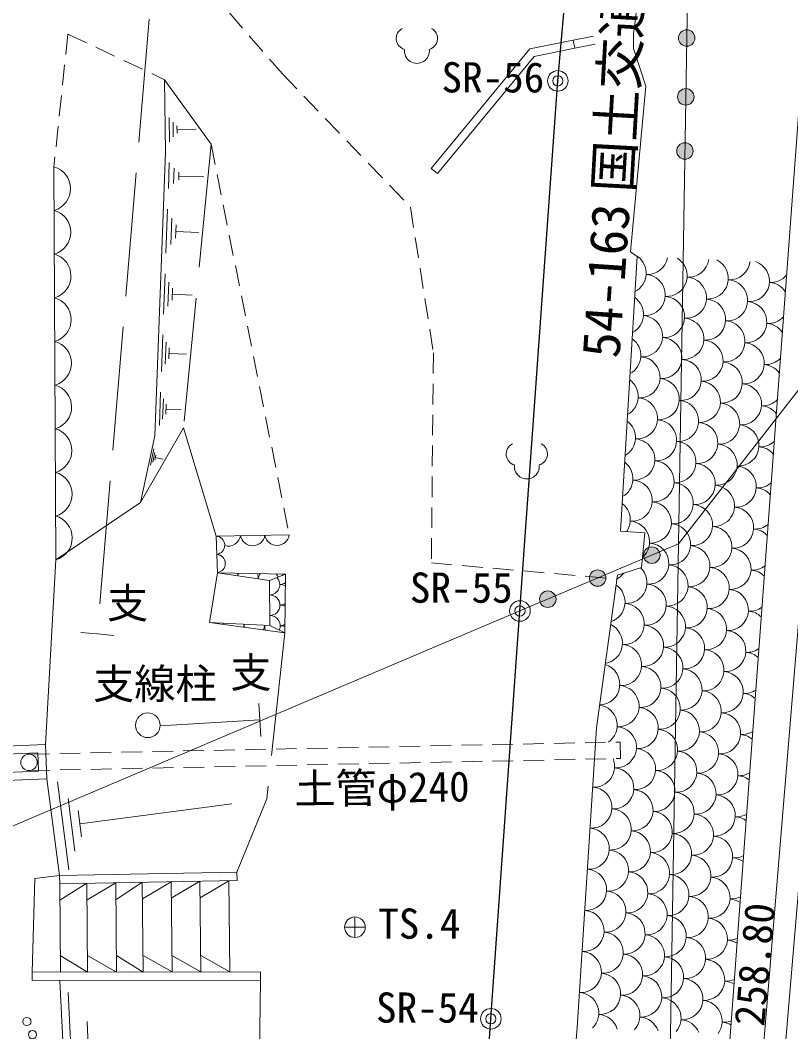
# Model space of a CAD drawing. Units: millimetres, scale not verified. Extents: x 4813 to 205063, y 5162 to 143662.
# Drawn here: x 139294 to 148644, y 82277 to 94556 of the extents above; entities that cross this region are included whole.
import ezdxf
from ezdxf.enums import TextEntityAlignment as Align

# ---------------------------------------------------------------- set-up
doc = ezdxf.new("R2010")
doc.units = ezdxf.units.MM
doc.header["$LTSCALE"] = 250
doc.header["$PDMODE"] = 32
doc.header["$PDSIZE"] = 125
doc.linetypes.add('DASHED', pattern=[7.5, 6, -1.5])
doc.linetypes.add('USER6', pattern=[1.5, 1, -0.5])
for name, color, linetype, lineweight in [('プロットマーク', 5, 'Continuous', 13), ('地番名', 5, 'Continuous', 13), ('基準点', 7, 'Continuous', 13), ('字界', 7, 'Continuous', 13), ('汎用Layer', 7, 'Continuous', 13), ('独標2', 7, 'Continuous', 13), ('現況2', 7, 'Continuous', 13), ('登記情報', 5, 'Continuous', 13), ('結線', 5, 'Continuous', 13)]:
    doc.layers.add(name, color=color, linetype=linetype, lineweight=lineweight)
doc.layers.add('点名', color=5, linetype='Continuous')
doc.styles.add('ＭＳ ゴシック', font='')
doc.styles.get('ＭＳ ゴシック').set_extended_font_data('MS Gothic')

msp = doc.modelspace()

# ---------------------------------------------------------------- hatches: boundary and pattern name
at = {"layer": '字界'}
for points in [[(147481.5, 94339.5, 0.41421), (147381.5, 94439.5, 0.41421), (147281.5, 94339.5, 1)], [(147470, 93625.2, 0.41421), (147370, 93725.2, 0.41421), (147270, 93625.2, 1)], [(147459.5, 92968.3, 0.41421), (147359.5, 93068.3, 0.41421), (147259.5, 92968.3, 1)], [(147057.9, 88062.9, 1), (146857.9, 88062.9, 0.99999)], [(146400.1, 87784.1, 0.41421), (146300.1, 87884.1, 0.41421), (146200.1, 87784.1, 1)], [(145795.3, 87527.7, 1), (145595.3, 87527.7, 0.41421), (145695.3, 87427.7, 0.41421)]]:
    msp.add_hatch(color=256, dxfattribs=at).paths.add_polyline_path(points)

# ---------------------------------------------------------------- linework, layer by layer
at = {"layer": 'プロットマーク'}
for centre in [(145817.5, 93819.7), (145357.8, 87384.7), (145004.6, 82434.4)]:
    msp.add_circle(centre, 125, dxfattribs=at)
for p in [(145817.5, 93819.7), (145357.8, 87384.7), (145004.6, 82434.4)]:
    msp.add_point(p, dxfattribs=at)
at = {"layer": '基準点'}
for p, q in [((143355.7, 83420.7), (143355.7, 83670.7)), ((143230.7, 83545.7), (143480.7, 83545.7))]:
    msp.add_line(p, q, dxfattribs=at)
msp.add_circle((143355.7, 83545.7), 125, dxfattribs=at)
at = {"layer": '字界'}
for points in [[(147481.5, 94339.5, 0.41421), (147381.5, 94439.5, 0.41421), (147281.5, 94339.5, 1)], [(147470, 93625.2, 0.41421), (147370, 93725.2, 0.41421), (147270, 93625.2, 1)], [(147459.5, 92968.3, 0.41421), (147359.5, 93068.3, 0.41421), (147259.5, 92968.3, 1)], [(147057.9, 88062.9, 1), (146857.9, 88062.9, 0.99999)], [(146400.1, 87784.1, 0.41421), (146300.1, 87884.1, 0.41421), (146200.1, 87784.1, 1)], [(145795.3, 87527.7, 1), (145595.3, 87527.7, 0.41421), (145695.3, 87427.7, 0.41421)]]:
    msp.add_lwpolyline(points, format="xyb", close=True, dxfattribs=at)
at = {"layer": '汎用Layer', "color": 1, "lineweight": 25}
msp.add_lwpolyline([(143832.7, 47638.2), (143793.2, 49441.3), (143668.7, 55176.3), (142157.5, 55180), (142160.3, 56800.1), (143660.3, 56797.3), (143668.6, 62836.3), (144227.8, 70982.5), (144535.1, 75512.4), (144726.7, 78336.5), (145004.6, 82434.4), (145357.8, 87384.7), (145817.5, 93819.7), (146554.2, 102146.3), (147504.9, 102063.4), (147627.6, 109710.3)], dxfattribs=at)
at = {"layer": '現況2'}
for p, q in [((147304.1, 74019.9), (149365.1, 101924)), ((149944.3, 101881.6), (148308.6, 82055.1)), ((146736.3, 94390), (147271.4, 98456.3)), ((146024.1, 94216.1), (146004.2, 94314.1)), ((146736.3, 94390), (146734.6, 94211)), ((141101.8, 93376.2), (141106.3, 93080)), ((141149, 93317.6), (141151.7, 93139.9)), ((141195.9, 93273.9), (141197.2, 93185)), ((141196.6, 93229.5), (141427.8, 93233)), ((148572.6, 82032.9), (149515, 93279.6)), ((139727.2, 88007.5), (139703.6, 92777.5)), ((141103.5, 92827.4), (141091.5, 92511.4)), ((141161.7, 92761.9), (141154.5, 92572.3)), ((141220.5, 92712.2), (141216.9, 92617.4)), ((144279.3, 92757.8), (144356.5, 92694.1)), ((141218.7, 92664.8), (141521.7, 92653.3)), ((141082, 92261.5), (141061.7, 91727.6)), ((141132.9, 92152.7), (141120.7, 91832.3)), ((141184.8, 92070.5), (141178.7, 91910.3)), ((141181.7, 91990.4), (141456.3, 91980)), ((141052.3, 91477.8), (141033.7, 90988.6)), ((141097.1, 91378.1), (141085.9, 91084.6)), ((141142.8, 91302.9), (141137.2, 91156.1)), ((141140, 91229.5), (141382.5, 91220.3)), ((141024.2, 90738.8), (141007.3, 90291.7)), ((141063.3, 90647.8), (141053.1, 90379.5)), ((141103.2, 90579.1), (141098.1, 90445)), ((141100.7, 90512), (141312.9, 90504)), ((140997.8, 90041.9), (140982.4, 89634.5)), ((141031.5, 89959), (141022.2, 89714.6)), ((141065.9, 89896.5), (141061.3, 89774.3)), ((141063.6, 89835.4), (141247.3, 89828.4)), ((140927.6, 89511.5), (140755.5, 88702.2)), ((140917.1, 89353.5), (140875.1, 89156)), ((140927.5, 89310), (140902.3, 89191.5)), ((140939.9, 89276.4), (140927.3, 89217.1)), ((140933.6, 89246.8), (141027.4, 89226.8)), ((139727.2, 88007.5), (140755.5, 88702.2)), ((139601.9, 85765.2), (139727.2, 88007.5)), ((141686.1, 87849.1), (141591.8, 87243.5)), ((141686.1, 87849.1), (142514.9, 87832)), ((146285.8, 85965.3), (146541.7, 87820)), ((141591.8, 87243.5), (142506.7, 87120.2)), ((140230.7, 87105.6), (140031.4, 87122.3)), ((140230.7, 87105.6), (140429.9, 87088.8)), ((142202.2, 86061.9), (142190.3, 86261.5)), ((142202.2, 86061.9), (142214.2, 85862.2)), ((146053.7, 82330.5), (146285.8, 85965.3)), ((139601.9, 85765.2), (136004.6, 85618.1)), ((139601.9, 85765.2), (139619.1, 85345.5)), ((139506.1, 85661.2), (100210.4, 84054.2)), ((139515.1, 85441.4), (139506.1, 85661.2)), ((139619.1, 85345.5), (100143.5, 83731.2)), ((139515.1, 85441.4), (100219.4, 83834.3)), ((139772.5, 84172.9), (139619.1, 85345.5)), ((139745.2, 85310.6), (139885.1, 84241.3)), ((139874.7, 85110), (139958.7, 84468.4)), ((140018.2, 84802.5), (141860, 85043.4)), ((139997.3, 84962.9), (140039.2, 84642.1)), ((141924.1, 84212.5), (139772.5, 84172.9)), ((141926, 84112.5), (141924.1, 84212.5)), ((141926, 84112.5), (139774.3, 84072.9)), ((139774.3, 84072.9), (139782.4, 83000.5)), ((139775.8, 83872.9), (140104.3, 84079)), ((140104.3, 84079), (140112.4, 83000.9)), ((140105.8, 83879), (140454.2, 84085.4)), ((140454.2, 84085.4), (140462.4, 83001.4)), ((140455.8, 83878), (140774, 84091.3)), ((140786.7, 83001.8), (140774, 84091.3)), ((140776.4, 83891.3), (141124, 84097.7)), ((141136.7, 83002.3), (141124, 84097.7)), ((141126.3, 83897.8), (141473.9, 84104.2)), ((141486.7, 83002.8), (141473.9, 84104.2)), ((141476.3, 83904.2), (141823.9, 84110.6)), ((141836.7, 83003), (141823.9, 84110.6)), ((139780.9, 83200.5), (140112.4, 83000.9)), ((140110.9, 83200.9), (140462.4, 83001.4)), ((140460.9, 83201.4), (140786.7, 83001.8)), ((140784.4, 83201.8), (141136.7, 83002.3)), ((141134.4, 83202.3), (141486.7, 83002.8)), ((141484.4, 83202.8), (141836.7, 83003)), ((139437.5, 83000), (142211.5, 83003.8)), ((139437.5, 83000), (139437.7, 82900)), ((139437.7, 82900), (142211.7, 82903.8)), ((140034.1, 77275.1), (139776.8, 82900.5)), ((142211.7, 82903.8), (142211.5, 83003.8)), ((139959.6, 80946.1), (139876.9, 82754.6)), ((140155.9, 81317.6), (140106.3, 82402.6))]:
    msp.add_line(p, q, dxfattribs=at)
at = {"layer": '現況2', "linetype": 'DASHED'}
for p, q in [((141172.5, 98306.9), (140230.7, 87105.6)), ((141044.9, 93834.3), (141610.4, 93049.7)), ((141276, 89607.9), (141671.8, 88293.9)), ((142506.7, 87120.2), (142284.6, 85105.2)), ((142202.2, 86061.9), (140991.9, 85989.5)), ((141924.1, 84212.5), (142284.6, 85105.2)), ((142196.5, 81844), (142211.7, 82903.8))]:
    msp.add_line(p, q, dxfattribs=at)
at = {"layer": '現況2', "linetype": 'USER6'}
for p, q in [((139872, 94387.7), (139703.6, 92777.5)), ((139872, 94387.7), (141044.9, 93834.3)), ((146004.2, 94314.1), (146331.2, 94380.3)), ((146024.1, 94216.1), (146356.8, 94283.4)), ((141610.4, 93049.7), (142558, 88308.3)), ((139398.6, 85646.7), (146573.8, 85794)), ((146573.8, 85794), (146577.9, 85594.1)), ((139402.7, 85446.8), (146577.9, 85594.1))]:
    msp.add_line(p, q, dxfattribs=at)
msp.add_lwpolyline([(141581.9, 94931.9), (142476, 93904.1), (144029.3, 92288.2), (144308, 90517.1), (144283.1, 87968.6), (146535.1, 87772)], dxfattribs=at)
at = {"layer": '現況2'}
for points in [[(144279.3, 92757.8), (145476, 94207.2), (146004.2, 94314.1)], [(144356.5, 92694.1), (145530.6, 94116.3), (146024.1, 94216.1)], [(146541.7, 87820), (146831.8, 87911.4), (146871.1, 88332.3), (146577.3, 88352.5), (146781.8, 91686.6), (146697.6, 91746.2), (146883.6, 93757.3), (146734.6, 94211)], [(141044.9, 93834.3), (141058.2, 92954.2), (140927.6, 89511.5)], [(142558, 88308.3), (141671.8, 88293.9), (141686.1, 87849.1), (142317.8, 87753.5), (142323.8, 87207), (141591.8, 87243.5)], [(142323.8, 87207), (142506.7, 87120.2), (142514.9, 87832), (142317.8, 87753.5)], [(139774.3, 84072.9), (139772.5, 84172.9), (139473.4, 84136.2), (139437.5, 83000)], [(146053.7, 82330.5), (145327.5, 73503.4), (144710.6, 62868), (144609, 62030.1)]]:
    msp.add_lwpolyline(points, dxfattribs=at)
at = {"layer": '現況2', "linetype": 'DASHED'}
msp.add_lwpolyline([(141610.4, 93049.7), (141276, 89607.9), (140755.5, 88702.2)], dxfattribs=at)
at = {"layer": '現況2'}
for centre, radius in [((140842, 85997.4), 150), ((139400.7, 85546.8), 100), ((139375, 82401), 50), ((139443, 82242.5), 50)]:
    msp.add_circle(centre, radius, dxfattribs=at)
for centre, radius, start, end in [((143993.6, 94334.2), 137.1, 116.40406, 254.79462), ((144221.7, 94334.2), 137.1, 285.20538, 63.59594), ((144107.7, 94183.1), 151.2, 172.84733, 7.15267), ((139629.3, 92512.1), 275.6, 286.19947, 74.36637), ((139632, 91982.1), 275.6, 286.19947, 74.36637), ((139634.6, 91452.1), 275.6, 286.19947, 74.36637), ((146638.3, 91484.8), 250, 298.04617, 53.75776), ((146903.8, 91718.3), 250, 266.34575, 349.10987), ((147137.3, 91452.9), 250, 266.34575, 58.51491), ((147402.7, 91686.5), 250, 266.34575, 351.6113), ((147636.3, 91421.1), 250, 266.34575, 64.12405), ((147901.7, 91654.6), 250, 266.34575, 354.10134), ((148135.3, 91389.2), 250, 266.34575, 71.45552), ((146871.9, 91219.4), 250, 266.34531, 86.34619), ((147370.9, 91187.5), 250, 266.34536, 86.34614), ((147869.9, 91155.6), 250, 266.34531, 86.34619), ((148368.8, 91123.8), 250, 33.38905, 86.34575), ((148400.7, 91622.7), 250, 266.34575, 320.07165), ((139637.2, 90922.1), 275.6, 286.19947, 74.36637), ((146606.5, 90985.8), 250, 298.38498, 54.59469), ((147105.4, 90953.9), 250, 266.34575, 86.34575), ((147604.4, 90922.1), 250, 266.34619, 86.34531), ((148103.4, 90890.2), 250, 266.34575, 86.34575), ((146840, 90720.4), 250, 266.34531, 86.34619), ((147339, 90688.5), 250, 266.34536, 86.34614), ((147838, 90656.6), 250, 266.34531, 86.34619), ((148368.8, 91123.8), 250, 266.34575, 318.16282), ((148337, 90624.8), 250, 35.21866, 86.34575), ((139639.8, 90392.1), 275.6, 286.19947, 74.36637), ((146574.6, 90486.8), 250, 298.72505, 54.25463), ((147073.6, 90455), 250, 266.34619, 86.34531), ((147572.6, 90423.1), 250, 266.34575, 86.34575), ((148071.5, 90391.2), 250, 266.34575, 86.34575), ((146808.2, 90221.4), 250, 266.34594, 86.34555), ((147307.1, 90189.5), 250, 266.34575, 86.34575), ((147806.1, 90157.7), 250, 266.34594, 86.34555), ((148305.1, 90125.8), 250, 36.97983, 86.34575), ((148337, 90624.8), 250, 266.34575, 316.33321), ((146542.7, 89987.8), 250, 299.06639, 53.91329), ((147041.7, 89956), 250, 266.34575, 86.34575), ((147540.7, 89924.1), 250, 266.34575, 86.34575), ((148039.7, 89892.2), 250, 266.34619, 86.34531), ((139642.4, 89862.1), 275.6, 286.19947, 74.36637), ((146776.3, 89722.4), 250, 266.34531, 86.34619), ((147275.3, 89690.5), 250, 266.34536, 86.34614), ((147774.3, 89658.7), 250, 266.34531, 86.34619), ((148305.1, 90125.8), 250, 266.34575, 314.57203), ((148273.2, 89626.8), 250, 38.68122, 86.34575), ((146510.9, 89488.9), 250, 299.40903, 53.57065), ((147009.8, 89457), 250, 266.34575, 86.34575), ((147508.8, 89425.1), 250, 266.34619, 86.34531), ((148007.8, 89393.3), 250, 266.34575, 86.34575), ((139645, 89332.1), 275.6, 286.19947, 74.36637), ((145326.9, 89289.8), 137.1, 116.40406, 254.79462), ((145555, 89289.8), 137.1, 285.20538, 63.59594), ((146744.4, 89223.4), 250, 266.34531, 86.34619), ((147243.4, 89191.6), 250, 266.34536, 86.34614), ((147742.4, 89159.7), 250, 266.34531, 86.34619), ((148273.2, 89626.8), 250, 266.34575, 312.87065), ((148241.4, 89127.8), 250, 40.32988, 86.34575), ((145441, 89138.7), 151.2, 172.84733, 7.15267), ((146479, 88989.9), 250, 299.753, 53.22667), ((146978, 88958), 250, 266.34619, 86.34531), ((147477, 88926.1), 250, 266.34575, 86.34575), ((139647.7, 88802.1), 275.6, 286.19947, 74.36637), ((147975.9, 88894.3), 250, 266.34619, 86.34531), ((146712.6, 88724.4), 250, 266.34531, 86.34619), ((147211.5, 88692.6), 250, 266.34536, 86.34614), ((147710.5, 88660.7), 250, 266.34531, 86.34619), ((148241.4, 89127.8), 250, 266.34575, 311.22199), ((148209.5, 88628.8), 250, 41.93169, 86.34575), ((146447.1, 88490.9), 250, 324.95692, 52.88134), ((146946.1, 88459), 250, 266.34575, 86.34575), ((147445.1, 88427.2), 250, 266.34619, 86.34531), ((139650.3, 88272.1), 275.6, 286.19947, 74.36637), ((147944.1, 88395.3), 250, 266.34575, 86.34575), ((146680.7, 88225.5), 250, 310.61203, 86.34575), ((147179.7, 88193.6), 250, 266.34536, 86.34614), ((147678.7, 88161.7), 250, 266.34531, 86.34619), ((148209.5, 88628.8), 250, 266.34575, 309.62017), ((141663.5, 88182.3), 111.9, 277.94281, 85.74971), ((141819.1, 88321.1), 149.8, 252.99856, 351.40736), ((142114.5, 88325.9), 149.8, 190.45579, 351.40736), ((142409.9, 88330.7), 149.8, 190.45579, 351.40736), ((148177.6, 88129.9), 250, 43.4916, 86.34575), ((146914.2, 87960), 250, 266.34575, 86.34575), ((147413.2, 87928.2), 250, 266.34575, 86.34575), ((141670.7, 87959.9), 111.9, 277.94281, 85.74971), ((147912.2, 87896.3), 250, 266.34575, 86.34575), ((147147.8, 87694.6), 250, 266.34575, 86.34575), ((148177.6, 88129.9), 250, 266.34575, 308.06027), ((141809.7, 87830.4), 125, 351.39504, 6.24226), ((142056.9, 87793), 125, 156.01306, 171.39504), ((142056.9, 87793), 125, 351.39504, 21.61269), ((142304.1, 87755.6), 125, 138.59312, 171.39504), ((142304.1, 87755.6), 125, 18.47656, 39.03263), ((142551.3, 87718.2), 125, 114.1334, 129.34093), ((146415.3, 87991.9), 250, 298.64176, 323.59977), ((146648.8, 87726.5), 250, 266.34575, 46.53125), ((147646.8, 87662.7), 250, 266.34594, 86.34555), ((148145.8, 87630.9), 250, 45.01378, 86.34575), ((142318.3, 87704.8), 125, 270.63305, 43.06133), ((142444.7, 87581.2), 125, 56.77859, 90.63305), ((142442, 87831.2), 125, 270.63305, 305.0248), ((146383.4, 87492.9), 250, 288.78078, 55.51155), ((146882.4, 87461.1), 250, 266.34619, 86.34531), ((147381.4, 87429.2), 250, 266.34575, 86.34575), ((142321.1, 87454.8), 125, 270.63366, 90.63244), ((147880.3, 87397.3), 250, 266.34619, 86.34531), ((142444.7, 87581.2), 125, 270.63305, 301.9046), ((142447.5, 87331.2), 125, 59.79374, 90.63305), ((146617, 87227.5), 250, 266.34531, 86.34619), ((147115.9, 87195.6), 250, 266.34536, 86.34614), ((148145.8, 87630.9), 250, 266.34575, 306.53808), ((142323.9, 87204.8), 125, 335.50132, 90.63305), ((147614.9, 87163.8), 250, 266.34531, 86.34619), ((148113.9, 87131.9), 250, 46.50188, 86.34575), ((141636.6, 87241.3), 125, 350.58376, 357.14833), ((141886.3, 87228.8), 125, 177.14833, 183.77735), ((141886.3, 87228.8), 125, 340.87292, 357.14833), ((142136, 87216.4), 125, 177.14833, 193.83819), ((142136, 87216.4), 125, 330.81208, 357.14833), ((142385.7, 87204), 125, 177.14833, 204.66062), ((142450.2, 87081.2), 125, 62.72142, 90.63305), ((142447.5, 87331.2), 125, 270.63305, 298.88945), ((146351.5, 86993.9), 250, 279.71416, 64.57818), ((146850.5, 86962.1), 250, 266.34575, 86.34575), ((142385.7, 87204), 125, 319.98965, 323.65775), ((147349.5, 86930.2), 250, 266.34619, 86.34531), ((147848.5, 86898.3), 250, 266.34575, 86.34575), ((146585.1, 86728.5), 250, 266.34531, 86.34619), ((147084.1, 86696.6), 250, 266.34536, 86.34614), ((147583.1, 86664.8), 250, 266.34531, 86.34619), ((148082, 86632.9), 250, 47.959, 86.34575), ((148113.9, 87131.9), 250, 266.34575, 305.04999), ((146319.7, 86495), 250, 271.08474, 73.20759), ((146818.6, 86463.1), 250, 266.34619, 86.34531), ((147317.6, 86431.2), 250, 266.34575, 86.34575), ((147816.6, 86399.4), 250, 266.34619, 86.34531), ((146553.2, 86229.5), 250, 266.34531, 86.34619), ((147052.2, 86197.7), 250, 266.34536, 86.34614), ((147551.2, 86165.8), 250, 266.34531, 86.34619), ((148082, 86632.9), 250, 266.34575, 303.59286), ((148050.2, 86133.9), 250, 49.38792, 86.34575), ((146287.8, 85996), 250, 304.94785, 81.63544), ((146786.8, 85964.1), 250, 266.34575, 86.34575), ((147285.8, 85932.2), 250, 266.34619, 86.34531), ((147784.7, 85900.4), 250, 266.34575, 86.34575), ((146521.3, 85730.5), 250, 266.34531, 86.34619), ((147020.3, 85698.7), 250, 266.34536, 86.34614), ((147519.3, 85666.8), 250, 266.34531, 86.34619), ((148018.3, 85634.9), 250, 50.79103, 86.34575), ((148050.2, 86133.9), 250, 266.34575, 302.16395), ((146754.9, 85465.1), 250, 266.34575, 86.34575), ((146255.9, 85497), 250, 266.34575, 22.38915), ((147253.9, 85433.3), 250, 266.34575, 86.34575), ((147752.9, 85401.4), 250, 266.34575, 86.34575), ((146489.5, 85231.6), 250, 266.34594, 86.34555), ((146988.5, 85199.7), 250, 266.34575, 86.34575), ((147487.4, 85167.8), 250, 266.34594, 86.34555), ((147986.4, 85136), 250, 52.17049, 86.34575), ((148018.3, 85634.9), 250, 266.34575, 300.76084), ((146224.1, 84998), 250, 266.34575, 86.34575), ((146723, 84966.1), 250, 266.34619, 86.34531), ((147222, 84934.3), 250, 266.34575, 86.34575), ((147721, 84902.4), 250, 266.34619, 86.34531), ((146457.6, 84732.6), 250, 266.34531, 86.34619), ((146956.6, 84700.7), 250, 266.34536, 86.34614), ((147455.6, 84668.8), 250, 266.34531, 86.34619), ((147986.4, 85136), 250, 266.34575, 299.38138), ((147954.6, 84637), 250, 53.52822, 86.34575), ((146192.2, 84499), 250, 266.34619, 86.34531), ((146691.2, 84467.2), 250, 266.34575, 86.34575), ((147190.1, 84435.3), 250, 266.34619, 86.34531), ((147689.1, 84403.4), 250, 266.34575, 86.34575), ((146425.7, 84233.6), 250, 266.34531, 86.34619), ((146924.7, 84201.7), 250, 266.34536, 86.34614), ((147423.7, 84169.9), 250, 266.34531, 86.34619), ((147922.7, 84138), 250, 54.86595, 86.34575), ((147954.6, 84637), 250, 266.34575, 298.02364), ((146160.3, 84000), 250, 266.34575, 86.34575), ((146659.3, 83968.2), 250, 266.34619, 86.34531), ((147158.3, 83936.3), 250, 266.34575, 86.34575), ((147657.3, 83904.4), 250, 266.34619, 86.34531), ((146393.9, 83734.6), 250, 266.34531, 86.34619), ((146892.9, 83702.7), 250, 266.34536, 86.34614), ((147391.8, 83670.9), 250, 266.34531, 86.34619), ((147890.8, 83639), 250, 56.18523, 86.34575), ((147922.7, 84138), 250, 266.34575, 296.68592), ((146128.4, 83501.1), 250, 266.34619, 86.34531), ((146627.4, 83469.2), 250, 266.34575, 86.34575), ((147126.4, 83437.3), 250, 266.34619, 86.34531), ((147625.4, 83405.5), 250, 266.34575, 86.34575), ((146362, 83235.6), 250, 266.34531, 86.34619), ((146861, 83203.8), 250, 266.34536, 86.34614), ((147360, 83171.9), 250, 266.34531, 86.34619), ((147890.8, 83639), 250, 266.34575, 295.36664), ((147859, 83140), 250, 57.48747, 86.34575), ((146096.6, 83002.1), 250, 266.34575, 86.34575), ((146595.6, 82970.2), 250, 266.34575, 86.34575), ((147094.5, 82938.3), 250, 266.34575, 86.34575), ((147593.5, 82906.5), 250, 266.34575, 86.34575), ((146330.1, 82736.6), 250, 266.34594, 86.34555), ((146829.1, 82704.8), 250, 266.34575, 86.34575), ((147328.1, 82672.9), 250, 266.34594, 86.34555), ((147827.1, 82641), 250, 58.77398, 86.34575), ((147859, 83140), 250, 266.34575, 294.0644), ((146064.7, 82503.1), 250, 313.77678, 86.34575), ((146563.7, 82471.2), 250, 317.01196, 86.34575), ((147062.7, 82439.4), 250, 320.0978, 86.34575), ((147561.7, 82407.5), 250, 323.06116, 86.34575), ((146298.3, 82237.7), 250, 16.75104, 86.34575), ((146797.3, 82205.8), 250, 19.31136, 86.34575), ((147296.2, 82173.9), 250, 21.91824, 86.34575), ((147827.1, 82641), 250, 266.34575, 292.77789), ((147795.2, 82142.1), 250, 60.04592, 86.34575)]:
    msp.add_arc(centre, radius, start, end, dxfattribs=at)
at = {"layer": '結線'}
for p, q in [((145817.5, 93819.7), (146554.2, 102146.3)), ((147283.3, 88200.8), (147504.9, 102063.4)), ((145357.8, 87384.7), (145817.5, 93819.7)), ((147283.3, 88200.8), (145357.8, 87384.7)), ((147109.6, 77872.5), (147283.3, 88200.8)), ((145357.8, 87384.7), (130532.4, 81100.6)), ((145004.6, 82434.4), (145357.8, 87384.7)), ((144726.7, 78336.5), (145004.6, 82434.4))]:
    msp.add_line(p, q, dxfattribs=at)
msp.add_lwpolyline([(169885.2, 115423.3), (166821.3, 112762), (165574.1, 111667.3), (147283.3, 88200.8)], dxfattribs=at)

# ---------------------------------------------------------------- texts
at = {"layer": '地番名', "style": 'ＭＳ ゴシック'}
msp.add_text('54-163', height=458.2, rotation=86.108, dxfattribs=at).set_placement((146765.3, 91369.7), align=Align.BOTTOM_CENTER)
at = {"layer": '基準点', "style": 'ＭＳ ゴシック'}
msp.add_text('TS.4', height=366.6, dxfattribs=at).set_placement((144137.1, 83296.2), align=Align.BOTTOM_CENTER)
at = {"layer": '点名', "style": 'ＭＳ ゴシック'}
for s, p in [('SR-56', (145029.6, 93569.4)), ('SR-55', (144645.8, 87374.5)), ('SR-54', (144234.7, 82277.3))]:
    msp.add_text(s, height=366.6, dxfattribs=at).set_placement(p, align=Align.BOTTOM_CENTER)
at = {"layer": '独標2', "style": 'ＭＳ ゴシック'}
msp.add_text('258.80', height=366.6, rotation=84.806, dxfattribs=at).set_placement((148205.2, 83094.4), align=Align.MIDDLE_CENTER)
at = {"layer": '現況2', "style": 'ＭＳ ゴシック'}
for s, p in [('支', (140347.5, 87187)), ('支', (141843, 86344.4)), ('支線柱', (140178.7, 86207.6))]:
    msp.add_text(s, height=366.6, dxfattribs=at).set_placement(p, align=Align.BOTTOM_LEFT)
msp.add_text('土管φ240', height=366.6, rotation=0.881, dxfattribs=at).set_placement((142624.4, 84931.1), align=Align.BOTTOM_LEFT)
at = {"layer": '登記情報', "style": 'ＭＳ ゴシック'}
msp.add_text('国土交通省', height=458.2, rotation=86.82, dxfattribs=at).set_placement((146848, 92448.3), align=Align.BOTTOM_LEFT)

doc.saveas('drawing.dxf')
